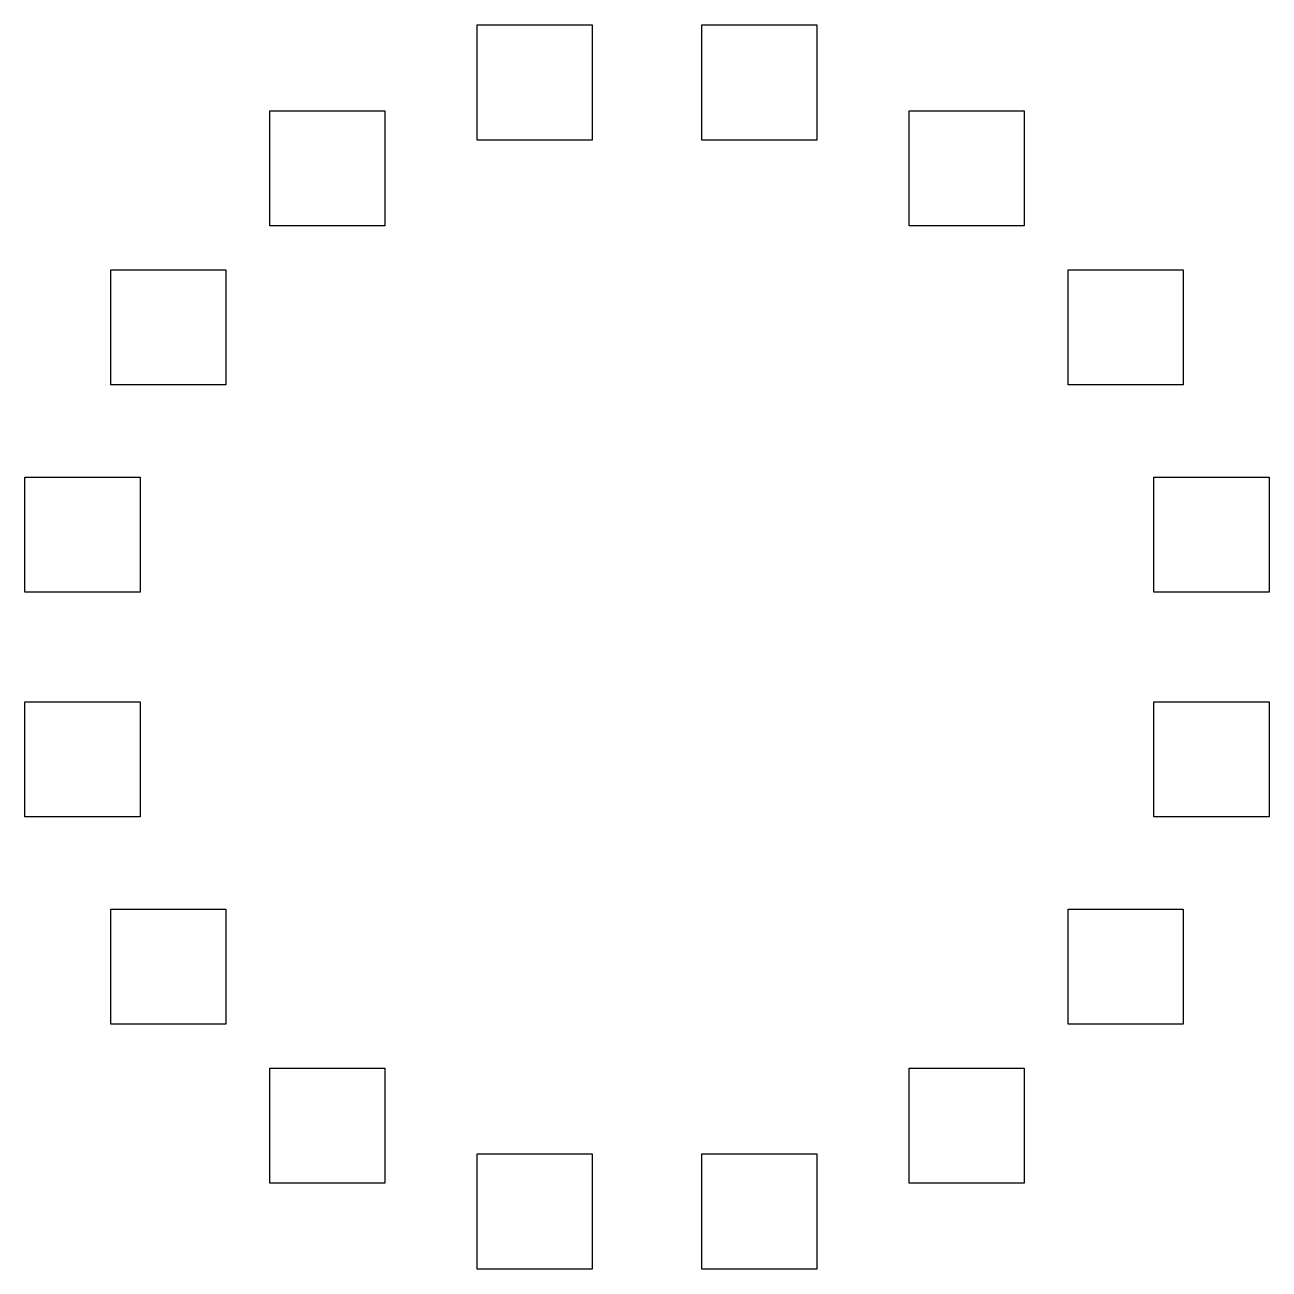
# Model space of a CAD drawing. Extents: x -1.08 to 1.08, y -1.08 to 1.08.
import ezdxf

# ---------------------------------------------------------------- set-up
doc = ezdxf.new("R2010")
doc.units = 0
doc.layers.add('L3D0', color=1, linetype='CONTINUOUS')

msp = doc.modelspace()

# ---------------------------------------------------------------- linework, layer by layer
at = {"layer": 'L3D0'}
for points in [[(-0.295, 0.88), (-0.295, 1.08), (-0.095, 1.08), (-0.095, 0.88)], [(0.095, 0.88), (0.095, 1.08), (0.295, 1.08), (0.295, 0.88)], [(-0.655, 0.731), (-0.655, 0.931), (-0.455, 0.931), (-0.455, 0.731)], [(0.455, 0.731), (0.455, 0.931), (0.655, 0.931), (0.655, 0.731)], [(-0.931, 0.455), (-0.931, 0.655), (-0.731, 0.655), (-0.731, 0.455)], [(0.731, 0.455), (0.731, 0.655), (0.931, 0.655), (0.931, 0.455)], [(-1.08, 0.095), (-1.08, 0.295), (-0.88, 0.295), (-0.88, 0.095)], [(0.88, 0.095), (0.88, 0.295), (1.08, 0.295), (1.08, 0.095)], [(-1.08, -0.295), (-1.08, -0.095), (-0.88, -0.095), (-0.88, -0.295)], [(0.88, -0.295), (0.88, -0.095), (1.08, -0.095), (1.08, -0.295)], [(-0.931, -0.655), (-0.931, -0.455), (-0.731, -0.455), (-0.731, -0.655)], [(0.731, -0.655), (0.731, -0.455), (0.931, -0.455), (0.931, -0.655)], [(-0.655, -0.931), (-0.655, -0.731), (-0.455, -0.731), (-0.455, -0.931)], [(0.455, -0.931), (0.455, -0.731), (0.655, -0.731), (0.655, -0.931)], [(-0.295, -1.08), (-0.295, -0.88), (-0.095, -0.88), (-0.095, -1.08)], [(0.095, -1.08), (0.095, -0.88), (0.295, -0.88), (0.295, -1.08)]]:
    msp.add_lwpolyline(points, close=True, dxfattribs=at)

doc.saveas('drawing.dxf')
